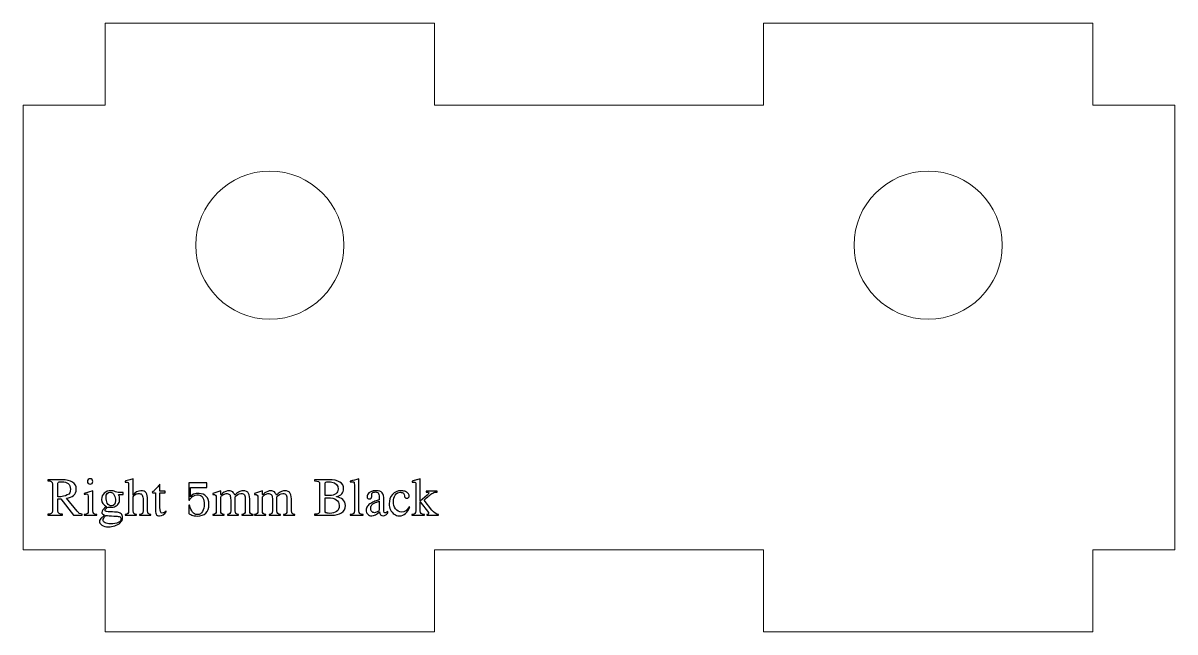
# Model space of a CAD drawing. Header units: inches. Extents: x -3.38 to 3.4, y -1.34 to 5.52.
# Drawn here: x 0.312 to 3.068, y 0.224 to 1.681 of the extents above; entities that cross this region are included whole.
import ezdxf

# ---------------------------------------------------------------- set-up
doc = ezdxf.new("R2010")
doc.units = ezdxf.units.IN
doc.header["$MEASUREMENT"] = 0
doc.layers.add('Layer 1', color=7, linetype='Continuous')

msp = doc.modelspace()

# ---------------------------------------------------------------- linework, layer by layer
at = {"layer": 'Layer 1', "lineweight": 5}
for points, knots in [([(0.5088, 1.4841), (0.5088, 1.4841), (0.5088, 1.6809), (0.5088, 1.6809), (0.5088, 1.6809), (0.5088, 1.6809), (1.2962, 1.6809), (1.2962, 1.6809), (1.2962, 1.6809), (1.2962, 1.6809), (1.2962, 1.4841), (1.2962, 1.4841)], [0, 0, 0, 0, 0.333333, 0.333333, 0.333333, 0.333333, 0.666667, 0.666667, 0.666667, 0.666667, 1, 1, 1, 1]), ([(2.0836, 1.4841), (2.0836, 1.4841), (2.0836, 1.6809), (2.0836, 1.6809), (2.0836, 1.6809), (2.0836, 1.6809), (2.871, 1.6809), (2.871, 1.6809), (2.871, 1.6809), (2.871, 1.6809), (2.871, 1.4841), (2.871, 1.4841)], [0, 0, 0, 0, 0.333333, 0.333333, 0.333333, 0.333333, 0.666667, 0.666667, 0.666667, 0.666667, 1, 1, 1, 1]), ([(0.5088, 0.4211), (0.5088, 0.4211), (0.312, 0.4211), (0.312, 0.4211), (0.312, 0.4211), (0.312, 0.4211), (0.312, 1.4841), (0.312, 1.4841), (0.312, 1.4841), (0.312, 1.4841), (0.5088, 1.4841), (0.5088, 1.4841)], [0, 0, 0, 0, 0.333333, 0.333333, 0.333333, 0.333333, 0.666667, 0.666667, 0.666667, 0.666667, 1, 1, 1, 1]), ([(2.871, 1.4841), (2.871, 1.4841), (3.0679, 1.4841), (3.0679, 1.4841), (3.0679, 1.4841), (3.0679, 1.4841), (3.0679, 0.4211), (3.0679, 0.4211), (3.0679, 0.4211), (3.0679, 0.4211), (2.871, 0.4211), (2.871, 0.4211)], [0, 0, 0, 0, 0.333333, 0.333333, 0.333333, 0.333333, 0.666667, 0.666667, 0.666667, 0.666667, 1, 1, 1, 1]), ([(0.7253, 1.1494), (0.7253, 1.2473), (0.8047, 1.3266), (0.9025, 1.3266), (0.9025, 1.3266), (1.0003, 1.3266), (1.0797, 1.2473), (1.0797, 1.1494), (1.0797, 1.1494), (1.0797, 1.0516), (1.0003, 0.9723), (0.9025, 0.9723), (0.9025, 0.9723), (0.8047, 0.9723), (0.7253, 1.0516), (0.7253, 1.1494)], [0, 0, 0, 0, 0.25, 0.25, 0.25, 0.25, 0.5, 0.5, 0.5, 0.5, 0.75, 0.75, 0.75, 0.75, 1, 1, 1, 1]), ([(2.3001, 1.1494), (2.3001, 1.2473), (2.3795, 1.3266), (2.4773, 1.3266), (2.4773, 1.3266), (2.5751, 1.3266), (2.6545, 1.2473), (2.6545, 1.1494), (2.6545, 1.1494), (2.6545, 1.0516), (2.5751, 0.9723), (2.4773, 0.9723), (2.4773, 0.9723), (2.3795, 0.9723), (2.3001, 1.0516), (2.3001, 1.1494)], [0, 0, 0, 0, 0.25, 0.25, 0.25, 0.25, 0.5, 0.5, 0.5, 0.5, 0.75, 0.75, 0.75, 0.75, 1, 1, 1, 1]), ([(1.2962, 0.4211), (1.2962, 0.4211), (1.2962, 0.2243), (1.2962, 0.2243), (1.2962, 0.2243), (1.2962, 0.2243), (0.5088, 0.2243), (0.5088, 0.2243), (0.5088, 0.2243), (0.5088, 0.2243), (0.5088, 0.4211), (0.5088, 0.4211)], [0, 0, 0, 0, 0.333333, 0.333333, 0.333333, 0.333333, 0.666667, 0.666667, 0.666667, 0.666667, 1, 1, 1, 1]), ([(2.871, 0.4211), (2.871, 0.4211), (2.871, 0.2243), (2.871, 0.2243), (2.871, 0.2243), (2.871, 0.2243), (2.0836, 0.2243), (2.0836, 0.2243), (2.0836, 0.2243), (2.0836, 0.2243), (2.0836, 0.4211), (2.0836, 0.4211)], [0, 0, 0, 0, 0.333333, 0.333333, 0.333333, 0.333333, 0.666667, 0.666667, 0.666667, 0.666667, 1, 1, 1, 1])]:
    msp.add_open_spline(points, degree=3, knots=knots, dxfattribs=at)
for points in [[(1.2962, 1.4841), (1.2962, 1.4841), (2.0836, 1.4841), (2.0836, 1.4841)], [(2.0836, 0.4211), (2.0836, 0.4211), (1.2962, 0.4211), (1.2962, 0.4211)]]:
    msp.add_open_spline(points, degree=3, dxfattribs=at)
at = {"layer": 'Layer 1'}
for points, knots in [([(0.3823, 0.5781), (0.3823, 0.5832), (0.3786, 0.5859), (0.3714, 0.5859), (0.3714, 0.5859), (0.3714, 0.5859), (0.3714, 0.5884), (0.3714, 0.5884), (0.3714, 0.5884), (0.3714, 0.5884), (0.4052, 0.5884), (0.4052, 0.5884), (0.4052, 0.5884), (0.4161, 0.5884), (0.4245, 0.5865), (0.4305, 0.5827), (0.4305, 0.5827), (0.4364, 0.5789), (0.4394, 0.5733), (0.4394, 0.5658), (0.4394, 0.5658), (0.4394, 0.5595), (0.4372, 0.5545), (0.4328, 0.551), (0.4328, 0.551), (0.4284, 0.5475), (0.4228, 0.5453), (0.4161, 0.5444), (0.4161, 0.5444), (0.4161, 0.5444), (0.4415, 0.5129), (0.4415, 0.5129), (0.4415, 0.5129), (0.4435, 0.5106), (0.4454, 0.5089), (0.4472, 0.5078), (0.4472, 0.5078), (0.4489, 0.5067), (0.4511, 0.5061), (0.4538, 0.5059), (0.4538, 0.5059), (0.4538, 0.5059), (0.4538, 0.5034), (0.4538, 0.5034), (0.4538, 0.5034), (0.4538, 0.5034), (0.433, 0.5034), (0.433, 0.5034), (0.433, 0.5034), (0.433, 0.5034), (0.4025, 0.5428), (0.4025, 0.5428), (0.4025, 0.5428), (0.4025, 0.5428), (0.3953, 0.5426), (0.3953, 0.5426), (0.3953, 0.5426), (0.3953, 0.5426), (0.3953, 0.5137), (0.3953, 0.5137), (0.3953, 0.5137), (0.3953, 0.5085), (0.3991, 0.5059), (0.4066, 0.5059), (0.4066, 0.5059), (0.4066, 0.5059), (0.4066, 0.5034), (0.4066, 0.5034), (0.4066, 0.5034), (0.4066, 0.5034), (0.3714, 0.5034), (0.3714, 0.5034), (0.3714, 0.5034), (0.3714, 0.5034), (0.3714, 0.5059), (0.3714, 0.5059), (0.3714, 0.5059), (0.3786, 0.5059), (0.3823, 0.5085), (0.3823, 0.5137), (0.3823, 0.5137), (0.3823, 0.5137), (0.3823, 0.5781), (0.3823, 0.5781)], [0, 0, 0, 0, 0.047619, 0.047619, 0.047619, 0.047619, 0.095238, 0.095238, 0.095238, 0.095238, 0.142857, 0.142857, 0.142857, 0.142857, 0.190476, 0.190476, 0.190476, 0.190476, 0.238095, 0.238095, 0.238095, 0.238095, 0.285714, 0.285714, 0.285714, 0.285714, 0.333333, 0.333333, 0.333333, 0.333333, 0.380952, 0.380952, 0.380952, 0.380952, 0.428571, 0.428571, 0.428571, 0.428571, 0.47619, 0.47619, 0.47619, 0.47619, 0.52381, 0.52381, 0.52381, 0.52381, 0.571429, 0.571429, 0.571429, 0.571429, 0.619048, 0.619048, 0.619048, 0.619048, 0.666667, 0.666667, 0.666667, 0.666667, 0.714286, 0.714286, 0.714286, 0.714286, 0.761905, 0.761905, 0.761905, 0.761905, 0.809524, 0.809524, 0.809524, 0.809524, 0.857143, 0.857143, 0.857143, 0.857143, 0.904762, 0.904762, 0.904762, 0.904762, 0.952381, 0.952381, 0.952381, 0.952381, 1, 1, 1, 1]), ([(0.3953, 0.5473), (0.4054, 0.5478), (0.413, 0.5493), (0.4179, 0.5519), (0.4179, 0.5519), (0.4229, 0.5546), (0.4254, 0.5592), (0.4254, 0.5658), (0.4254, 0.5658), (0.4254, 0.5718), (0.4235, 0.5763), (0.4198, 0.5792), (0.4198, 0.5792), (0.416, 0.5821), (0.411, 0.5835), (0.4048, 0.5835), (0.4048, 0.5835), (0.4016, 0.5835), (0.3995, 0.5834), (0.3983, 0.5832), (0.3983, 0.5832), (0.3972, 0.5831), (0.3964, 0.5826), (0.396, 0.5818), (0.396, 0.5818), (0.3956, 0.5809), (0.3953, 0.5795), (0.3953, 0.5775), (0.3953, 0.5775), (0.3953, 0.5775), (0.3953, 0.5473), (0.3953, 0.5473)], [0, 0, 0, 0, 0.125, 0.125, 0.125, 0.125, 0.25, 0.25, 0.25, 0.25, 0.375, 0.375, 0.375, 0.375, 0.5, 0.5, 0.5, 0.5, 0.625, 0.625, 0.625, 0.625, 0.75, 0.75, 0.75, 0.75, 0.875, 0.875, 0.875, 0.875, 1, 1, 1, 1]), ([(0.4659, 0.5843), (0.4659, 0.5861), (0.4665, 0.5877), (0.4678, 0.589), (0.4678, 0.589), (0.4691, 0.5902), (0.4706, 0.5909), (0.4725, 0.5909), (0.4725, 0.5909), (0.4742, 0.5909), (0.4758, 0.5902), (0.477, 0.589), (0.477, 0.589), (0.4783, 0.5877), (0.4789, 0.5862), (0.4789, 0.5843), (0.4789, 0.5843), (0.4789, 0.5825), (0.4783, 0.581), (0.477, 0.5797), (0.477, 0.5797), (0.4758, 0.5785), (0.4742, 0.5779), (0.4725, 0.5779), (0.4725, 0.5779), (0.4706, 0.5779), (0.4691, 0.5785), (0.4678, 0.5797), (0.4678, 0.5797), (0.4665, 0.581), (0.4659, 0.5825), (0.4659, 0.5843)], [0, 0, 0, 0, 0.125, 0.125, 0.125, 0.125, 0.25, 0.25, 0.25, 0.25, 0.375, 0.375, 0.375, 0.375, 0.5, 0.5, 0.5, 0.5, 0.625, 0.625, 0.625, 0.625, 0.75, 0.75, 0.75, 0.75, 0.875, 0.875, 0.875, 0.875, 1, 1, 1, 1]), ([(0.5645, 0.5754), (0.5645, 0.5787), (0.564, 0.5808), (0.5631, 0.5817), (0.5631, 0.5817), (0.5622, 0.5825), (0.56, 0.5829), (0.5563, 0.5829), (0.5563, 0.5829), (0.5563, 0.5829), (0.5563, 0.5853), (0.5563, 0.5853), (0.5563, 0.5853), (0.5571, 0.5855), (0.5587, 0.5859), (0.5613, 0.5865), (0.5613, 0.5865), (0.5637, 0.5871), (0.5658, 0.5877), (0.5672, 0.5882), (0.5672, 0.5882), (0.5672, 0.5882), (0.5754, 0.5909), (0.5754, 0.5909), (0.5754, 0.5909), (0.5754, 0.5909), (0.5754, 0.5518), (0.5754, 0.5518), (0.5754, 0.5518), (0.5804, 0.5587), (0.5866, 0.5621), (0.5939, 0.5621), (0.5939, 0.5621), (0.6, 0.5621), (0.6042, 0.5604), (0.6065, 0.557), (0.6065, 0.557), (0.6088, 0.5535), (0.61, 0.5481), (0.61, 0.5405), (0.61, 0.5405), (0.61, 0.5405), (0.61, 0.5137), (0.61, 0.5137), (0.61, 0.5137), (0.61, 0.5108), (0.6106, 0.5088), (0.6117, 0.5075), (0.6117, 0.5075), (0.6129, 0.5062), (0.615, 0.5054), (0.618, 0.5051), (0.618, 0.5051), (0.618, 0.5051), (0.618, 0.5034), (0.618, 0.5034), (0.618, 0.5034), (0.618, 0.5034), (0.5909, 0.5034), (0.5909, 0.5034), (0.5909, 0.5034), (0.5909, 0.5034), (0.5909, 0.5051), (0.5909, 0.5051), (0.5909, 0.5051), (0.5941, 0.5054), (0.5962, 0.5062), (0.5974, 0.5075), (0.5974, 0.5075), (0.5985, 0.5088), (0.5991, 0.5108), (0.5991, 0.5137), (0.5991, 0.5137), (0.5991, 0.5137), (0.5991, 0.5403), (0.5991, 0.5403), (0.5991, 0.5403), (0.5991, 0.5451), (0.5985, 0.5488), (0.5973, 0.5514), (0.5973, 0.5514), (0.5961, 0.554), (0.5935, 0.5553), (0.5894, 0.5553), (0.5894, 0.5553), (0.5862, 0.5553), (0.5837, 0.5547), (0.5819, 0.5536), (0.5819, 0.5536), (0.5801, 0.5524), (0.5779, 0.5504), (0.5754, 0.5477), (0.5754, 0.5477), (0.5754, 0.5477), (0.5754, 0.5137), (0.5754, 0.5137), (0.5754, 0.5137), (0.5754, 0.5108), (0.576, 0.5088), (0.5771, 0.5075), (0.5771, 0.5075), (0.5783, 0.5062), (0.5804, 0.5054), (0.5834, 0.5051), (0.5834, 0.5051), (0.5834, 0.5051), (0.5834, 0.5034), (0.5834, 0.5034), (0.5834, 0.5034), (0.5834, 0.5034), (0.5563, 0.5034), (0.5563, 0.5034), (0.5563, 0.5034), (0.5563, 0.5034), (0.5563, 0.5051), (0.5563, 0.5051), (0.5563, 0.5051), (0.5594, 0.5054), (0.5616, 0.5062), (0.5627, 0.5075), (0.5627, 0.5075), (0.5639, 0.5088), (0.5645, 0.5108), (0.5645, 0.5137), (0.5645, 0.5137), (0.5645, 0.5137), (0.5645, 0.5754), (0.5645, 0.5754)], [0, 0, 0, 0, 0.03125, 0.03125, 0.03125, 0.03125, 0.0625, 0.0625, 0.0625, 0.0625, 0.09375, 0.09375, 0.09375, 0.09375, 0.125, 0.125, 0.125, 0.125, 0.15625, 0.15625, 0.15625, 0.15625, 0.1875, 0.1875, 0.1875, 0.1875, 0.21875, 0.21875, 0.21875, 0.21875, 0.25, 0.25, 0.25, 0.25, 0.28125, 0.28125, 0.28125, 0.28125, 0.3125, 0.3125, 0.3125, 0.3125, 0.34375, 0.34375, 0.34375, 0.34375, 0.375, 0.375, 0.375, 0.375, 0.40625, 0.40625, 0.40625, 0.40625, 0.4375, 0.4375, 0.4375, 0.4375, 0.46875, 0.46875, 0.46875, 0.46875, 0.5, 0.5, 0.5, 0.5, 0.53125, 0.53125, 0.53125, 0.53125, 0.5625, 0.5625, 0.5625, 0.5625, 0.59375, 0.59375, 0.59375, 0.59375, 0.625, 0.625, 0.625, 0.625, 0.65625, 0.65625, 0.65625, 0.65625, 0.6875, 0.6875, 0.6875, 0.6875, 0.71875, 0.71875, 0.71875, 0.71875, 0.75, 0.75, 0.75, 0.75, 0.78125, 0.78125, 0.78125, 0.78125, 0.8125, 0.8125, 0.8125, 0.8125, 0.84375, 0.84375, 0.84375, 0.84375, 0.875, 0.875, 0.875, 0.875, 0.90625, 0.90625, 0.90625, 0.90625, 0.9375, 0.9375, 0.9375, 0.9375, 0.96875, 0.96875, 0.96875, 0.96875, 1, 1, 1, 1]), ([(0.7084, 0.5396), (0.7084, 0.5396), (0.7084, 0.5811), (0.7084, 0.5811), (0.7084, 0.5811), (0.7084, 0.5811), (0.752, 0.5811), (0.752, 0.5811), (0.752, 0.5811), (0.752, 0.5811), (0.752, 0.5695), (0.752, 0.5695), (0.752, 0.5695), (0.752, 0.5695), (0.7123, 0.5695), (0.7123, 0.5695), (0.7123, 0.5695), (0.7123, 0.5695), (0.7123, 0.5477), (0.7123, 0.5477), (0.7123, 0.5477), (0.7157, 0.553), (0.7227, 0.5557), (0.7333, 0.5557), (0.7333, 0.5557), (0.7403, 0.5553), (0.7458, 0.5529), (0.7501, 0.5487), (0.7501, 0.5487), (0.7544, 0.5444), (0.7565, 0.5381), (0.7566, 0.5298), (0.7566, 0.5298), (0.7566, 0.5202), (0.7541, 0.5131), (0.7492, 0.5085), (0.7492, 0.5085), (0.7442, 0.5039), (0.7376, 0.5016), (0.7294, 0.5016), (0.7294, 0.5016), (0.7238, 0.5016), (0.7192, 0.5024), (0.7156, 0.5039), (0.7156, 0.5039), (0.712, 0.5054), (0.7096, 0.5066), (0.7084, 0.5077), (0.7084, 0.5077), (0.7084, 0.5077), (0.7084, 0.5279), (0.7084, 0.5279), (0.7084, 0.5279), (0.7084, 0.5279), (0.7104, 0.5279), (0.7104, 0.5279), (0.7104, 0.5279), (0.7125, 0.52), (0.7148, 0.5142), (0.7174, 0.5106), (0.7174, 0.5106), (0.7199, 0.507), (0.7238, 0.5051), (0.729, 0.5051), (0.729, 0.5051), (0.7347, 0.5052), (0.7388, 0.5078), (0.7414, 0.5127), (0.7414, 0.5127), (0.7441, 0.5177), (0.7454, 0.5234), (0.7454, 0.5298), (0.7454, 0.5298), (0.7453, 0.5357), (0.7441, 0.5408), (0.742, 0.5451), (0.742, 0.5451), (0.7398, 0.5494), (0.7364, 0.5519), (0.7317, 0.5526), (0.7317, 0.5526), (0.7258, 0.5526), (0.721, 0.5511), (0.7172, 0.5482), (0.7172, 0.5482), (0.7135, 0.5453), (0.7112, 0.5424), (0.7104, 0.5396), (0.7104, 0.5396), (0.7104, 0.5396), (0.7084, 0.5396), (0.7084, 0.5396)], [0, 0, 0, 0, 0.043478, 0.043478, 0.043478, 0.043478, 0.086957, 0.086957, 0.086957, 0.086957, 0.130435, 0.130435, 0.130435, 0.130435, 0.173913, 0.173913, 0.173913, 0.173913, 0.217391, 0.217391, 0.217391, 0.217391, 0.26087, 0.26087, 0.26087, 0.26087, 0.304348, 0.304348, 0.304348, 0.304348, 0.347826, 0.347826, 0.347826, 0.347826, 0.391304, 0.391304, 0.391304, 0.391304, 0.434783, 0.434783, 0.434783, 0.434783, 0.478261, 0.478261, 0.478261, 0.478261, 0.521739, 0.521739, 0.521739, 0.521739, 0.565217, 0.565217, 0.565217, 0.565217, 0.608696, 0.608696, 0.608696, 0.608696, 0.652174, 0.652174, 0.652174, 0.652174, 0.695652, 0.695652, 0.695652, 0.695652, 0.73913, 0.73913, 0.73913, 0.73913, 0.782609, 0.782609, 0.782609, 0.782609, 0.826087, 0.826087, 0.826087, 0.826087, 0.869565, 0.869565, 0.869565, 0.869565, 0.913043, 0.913043, 0.913043, 0.913043, 0.956522, 0.956522, 0.956522, 0.956522, 1, 1, 1, 1]), ([(1.0216, 0.5781), (1.0216, 0.5832), (1.0175, 0.5858), (1.0092, 0.5858), (1.0092, 0.5858), (1.0092, 0.5858), (1.0092, 0.5884), (1.0092, 0.5884), (1.0092, 0.5884), (1.0092, 0.5884), (1.0436, 0.5884), (1.0436, 0.5884), (1.0436, 0.5884), (1.0671, 0.5884), (1.0789, 0.5811), (1.0789, 0.5666), (1.0789, 0.5666), (1.0789, 0.557), (1.0732, 0.5508), (1.0617, 0.5481), (1.0617, 0.5481), (1.0617, 0.5481), (1.0617, 0.5479), (1.0617, 0.5479), (1.0617, 0.5479), (1.0678, 0.5468), (1.0729, 0.5444), (1.077, 0.5408), (1.077, 0.5408), (1.0811, 0.5372), (1.0831, 0.5325), (1.0831, 0.5268), (1.0831, 0.5268), (1.0831, 0.5192), (1.0801, 0.5134), (1.0741, 0.5094), (1.0741, 0.5094), (1.0682, 0.5054), (1.06, 0.5034), (1.0496, 0.5034), (1.0496, 0.5034), (1.0496, 0.5034), (1.0092, 0.5034), (1.0092, 0.5034), (1.0092, 0.5034), (1.0092, 0.5034), (1.0092, 0.5059), (1.0092, 0.5059), (1.0092, 0.5059), (1.0175, 0.5059), (1.0216, 0.5085), (1.0216, 0.5137), (1.0216, 0.5137), (1.0216, 0.5137), (1.0216, 0.5781), (1.0216, 0.5781)], [0, 0, 0, 0, 0.071429, 0.071429, 0.071429, 0.071429, 0.142857, 0.142857, 0.142857, 0.142857, 0.214286, 0.214286, 0.214286, 0.214286, 0.285714, 0.285714, 0.285714, 0.285714, 0.357143, 0.357143, 0.357143, 0.357143, 0.428571, 0.428571, 0.428571, 0.428571, 0.5, 0.5, 0.5, 0.5, 0.571429, 0.571429, 0.571429, 0.571429, 0.642857, 0.642857, 0.642857, 0.642857, 0.714286, 0.714286, 0.714286, 0.714286, 0.785714, 0.785714, 0.785714, 0.785714, 0.857143, 0.857143, 0.857143, 0.857143, 0.928571, 0.928571, 0.928571, 0.928571, 1, 1, 1, 1]), ([(1.0452, 0.5504), (1.0518, 0.5504), (1.0569, 0.5518), (1.0604, 0.5545), (1.0604, 0.5545), (1.064, 0.5572), (1.0658, 0.5611), (1.0658, 0.5662), (1.0658, 0.5662), (1.0658, 0.5756), (1.0608, 0.5811), (1.0506, 0.5829), (1.0506, 0.5829), (1.0457, 0.5831), (1.0427, 0.5833), (1.0417, 0.5833), (1.0417, 0.5833), (1.0391, 0.5833), (1.0373, 0.583), (1.0363, 0.5825), (1.0363, 0.5825), (1.0352, 0.582), (1.0347, 0.581), (1.0347, 0.5795), (1.0347, 0.5795), (1.0347, 0.5795), (1.0347, 0.5504), (1.0347, 0.5504), (1.0347, 0.5504), (1.0347, 0.5504), (1.0452, 0.5504), (1.0452, 0.5504)], [0, 0, 0, 0, 0.125, 0.125, 0.125, 0.125, 0.25, 0.25, 0.25, 0.25, 0.375, 0.375, 0.375, 0.375, 0.5, 0.5, 0.5, 0.5, 0.625, 0.625, 0.625, 0.625, 0.75, 0.75, 0.75, 0.75, 0.875, 0.875, 0.875, 0.875, 1, 1, 1, 1]), ([(1.1047, 0.5754), (1.1047, 0.5791), (1.1044, 0.5814), (1.1038, 0.5822), (1.1038, 0.5822), (1.1032, 0.5831), (1.1017, 0.5835), (1.0993, 0.5835), (1.0993, 0.5835), (1.0993, 0.5835), (1.0948, 0.5835), (1.0948, 0.5835), (1.0948, 0.5835), (1.0948, 0.5835), (1.0948, 0.5853), (1.0948, 0.5853), (1.0948, 0.5853), (1.1014, 0.5865), (1.1084, 0.5884), (1.1156, 0.5909), (1.1156, 0.5909), (1.1156, 0.5909), (1.1156, 0.5137), (1.1156, 0.5137), (1.1156, 0.5137), (1.1156, 0.5108), (1.1163, 0.5087), (1.1176, 0.5074), (1.1176, 0.5074), (1.119, 0.5062), (1.1216, 0.5054), (1.1255, 0.5051), (1.1255, 0.5051), (1.1255, 0.5051), (1.1255, 0.5034), (1.1255, 0.5034), (1.1255, 0.5034), (1.1255, 0.5034), (1.0948, 0.5034), (1.0948, 0.5034), (1.0948, 0.5034), (1.0948, 0.5034), (1.0948, 0.5051), (1.0948, 0.5051), (1.0948, 0.5051), (1.0987, 0.5054), (1.1013, 0.5062), (1.1027, 0.5074), (1.1027, 0.5074), (1.104, 0.5087), (1.1047, 0.5108), (1.1047, 0.5137), (1.1047, 0.5137), (1.1047, 0.5137), (1.1047, 0.5754), (1.1047, 0.5754)], [0, 0, 0, 0, 0.071429, 0.071429, 0.071429, 0.071429, 0.142857, 0.142857, 0.142857, 0.142857, 0.214286, 0.214286, 0.214286, 0.214286, 0.285714, 0.285714, 0.285714, 0.285714, 0.357143, 0.357143, 0.357143, 0.357143, 0.428571, 0.428571, 0.428571, 0.428571, 0.5, 0.5, 0.5, 0.5, 0.571429, 0.571429, 0.571429, 0.571429, 0.642857, 0.642857, 0.642857, 0.642857, 0.714286, 0.714286, 0.714286, 0.714286, 0.785714, 0.785714, 0.785714, 0.785714, 0.857143, 0.857143, 0.857143, 0.857143, 0.928571, 0.928571, 0.928571, 0.928571, 1, 1, 1, 1]), ([(1.2515, 0.5779), (1.2515, 0.5801), (1.2513, 0.5815), (1.2509, 0.5821), (1.2509, 0.5821), (1.2504, 0.5826), (1.2493, 0.5829), (1.2474, 0.5829), (1.2474, 0.5829), (1.2474, 0.5829), (1.2432, 0.5829), (1.2432, 0.5829), (1.2432, 0.5829), (1.2432, 0.5829), (1.2432, 0.5853), (1.2432, 0.5853), (1.2432, 0.5853), (1.2502, 0.587), (1.254, 0.588), (1.2544, 0.5882), (1.2544, 0.5882), (1.2544, 0.5882), (1.2624, 0.5909), (1.2624, 0.5909), (1.2624, 0.5909), (1.2624, 0.5909), (1.2624, 0.5372), (1.2624, 0.5372), (1.2624, 0.5372), (1.2624, 0.5372), (1.2786, 0.5514), (1.2786, 0.5514), (1.2786, 0.5514), (1.2809, 0.5534), (1.2824, 0.555), (1.283, 0.5561), (1.283, 0.5561), (1.283, 0.5572), (1.2826, 0.5579), (1.2817, 0.5584), (1.2817, 0.5584), (1.2809, 0.5588), (1.2792, 0.559), (1.2766, 0.559), (1.2766, 0.559), (1.2766, 0.559), (1.2766, 0.5609), (1.2766, 0.5609), (1.2766, 0.5609), (1.2766, 0.5609), (1.3026, 0.5609), (1.3026, 0.5609), (1.3026, 0.5609), (1.3026, 0.5609), (1.3026, 0.559), (1.3026, 0.559), (1.3026, 0.559), (1.2987, 0.559), (1.2951, 0.5582), (1.292, 0.5566), (1.292, 0.5566), (1.2889, 0.555), (1.2857, 0.5527), (1.2825, 0.5498), (1.2825, 0.5498), (1.2793, 0.5469), (1.2756, 0.5434), (1.2714, 0.5396), (1.2714, 0.5396), (1.2714, 0.5396), (1.2898, 0.516), (1.2898, 0.516), (1.2898, 0.516), (1.2953, 0.5091), (1.3007, 0.5054), (1.306, 0.5051), (1.306, 0.5051), (1.306, 0.5051), (1.306, 0.5034), (1.306, 0.5034), (1.306, 0.5034), (1.306, 0.5034), (1.278, 0.5034), (1.278, 0.5034), (1.278, 0.5034), (1.278, 0.5034), (1.278, 0.5051), (1.278, 0.5051), (1.278, 0.5051), (1.2811, 0.5051), (1.2826, 0.5059), (1.2826, 0.5075), (1.2826, 0.5075), (1.2826, 0.5082), (1.2823, 0.509), (1.2817, 0.51), (1.2817, 0.51), (1.2817, 0.51), (1.2624, 0.5353), (1.2624, 0.5353), (1.2624, 0.5353), (1.2624, 0.5353), (1.2624, 0.5137), (1.2624, 0.5137), (1.2624, 0.5137), (1.2624, 0.5108), (1.2631, 0.5087), (1.2644, 0.5074), (1.2644, 0.5074), (1.2658, 0.5062), (1.2684, 0.5054), (1.2721, 0.5051), (1.2721, 0.5051), (1.2721, 0.5051), (1.2721, 0.5034), (1.2721, 0.5034), (1.2721, 0.5034), (1.2721, 0.5034), (1.242, 0.5034), (1.242, 0.5034), (1.242, 0.5034), (1.242, 0.5034), (1.242, 0.5051), (1.242, 0.5051), (1.242, 0.5051), (1.2457, 0.5054), (1.2482, 0.5062), (1.2495, 0.5074), (1.2495, 0.5074), (1.2509, 0.5087), (1.2515, 0.5108), (1.2515, 0.5137), (1.2515, 0.5137), (1.2515, 0.5137), (1.2515, 0.5779), (1.2515, 0.5779)], [0, 0, 0, 0, 0.029412, 0.029412, 0.029412, 0.029412, 0.058824, 0.058824, 0.058824, 0.058824, 0.088235, 0.088235, 0.088235, 0.088235, 0.117647, 0.117647, 0.117647, 0.117647, 0.147059, 0.147059, 0.147059, 0.147059, 0.176471, 0.176471, 0.176471, 0.176471, 0.205882, 0.205882, 0.205882, 0.205882, 0.235294, 0.235294, 0.235294, 0.235294, 0.264706, 0.264706, 0.264706, 0.264706, 0.294118, 0.294118, 0.294118, 0.294118, 0.323529, 0.323529, 0.323529, 0.323529, 0.352941, 0.352941, 0.352941, 0.352941, 0.382353, 0.382353, 0.382353, 0.382353, 0.411765, 0.411765, 0.411765, 0.411765, 0.441176, 0.441176, 0.441176, 0.441176, 0.470588, 0.470588, 0.470588, 0.470588, 0.5, 0.5, 0.5, 0.5, 0.529412, 0.529412, 0.529412, 0.529412, 0.558824, 0.558824, 0.558824, 0.558824, 0.588235, 0.588235, 0.588235, 0.588235, 0.617647, 0.617647, 0.617647, 0.617647, 0.647059, 0.647059, 0.647059, 0.647059, 0.676471, 0.676471, 0.676471, 0.676471, 0.705882, 0.705882, 0.705882, 0.705882, 0.735294, 0.735294, 0.735294, 0.735294, 0.764706, 0.764706, 0.764706, 0.764706, 0.794118, 0.794118, 0.794118, 0.794118, 0.823529, 0.823529, 0.823529, 0.823529, 0.852941, 0.852941, 0.852941, 0.852941, 0.882353, 0.882353, 0.882353, 0.882353, 0.911765, 0.911765, 0.911765, 0.911765, 0.941176, 0.941176, 0.941176, 0.941176, 0.970588, 0.970588, 0.970588, 0.970588, 1, 1, 1, 1]), ([(0.468, 0.5448), (0.468, 0.5485), (0.4677, 0.551), (0.4672, 0.5524), (0.4672, 0.5524), (0.4666, 0.5538), (0.4655, 0.5545), (0.4637, 0.5545), (0.4637, 0.5545), (0.4627, 0.5545), (0.4609, 0.5542), (0.4583, 0.5536), (0.4583, 0.5536), (0.4583, 0.5536), (0.4583, 0.5553), (0.4583, 0.5553), (0.4583, 0.5553), (0.4583, 0.5553), (0.4789, 0.5621), (0.4789, 0.5621), (0.4789, 0.5621), (0.4789, 0.5621), (0.4789, 0.5137), (0.4789, 0.5137), (0.4789, 0.5137), (0.4789, 0.5108), (0.4796, 0.5087), (0.481, 0.5074), (0.481, 0.5074), (0.4823, 0.5062), (0.4849, 0.5054), (0.4886, 0.5051), (0.4886, 0.5051), (0.4886, 0.5051), (0.4886, 0.5034), (0.4886, 0.5034), (0.4886, 0.5034), (0.4886, 0.5034), (0.4583, 0.5034), (0.4583, 0.5034), (0.4583, 0.5034), (0.4583, 0.5034), (0.4583, 0.5051), (0.4583, 0.5051), (0.4583, 0.5051), (0.4621, 0.5054), (0.4646, 0.5062), (0.466, 0.5074), (0.466, 0.5074), (0.4673, 0.5087), (0.468, 0.5108), (0.468, 0.5137), (0.468, 0.5137), (0.468, 0.5137), (0.468, 0.5448), (0.468, 0.5448)], [0, 0, 0, 0, 0.071429, 0.071429, 0.071429, 0.071429, 0.142857, 0.142857, 0.142857, 0.142857, 0.214286, 0.214286, 0.214286, 0.214286, 0.285714, 0.285714, 0.285714, 0.285714, 0.357143, 0.357143, 0.357143, 0.357143, 0.428571, 0.428571, 0.428571, 0.428571, 0.5, 0.5, 0.5, 0.5, 0.571429, 0.571429, 0.571429, 0.571429, 0.642857, 0.642857, 0.642857, 0.642857, 0.714286, 0.714286, 0.714286, 0.714286, 0.785714, 0.785714, 0.785714, 0.785714, 0.857143, 0.857143, 0.857143, 0.857143, 0.928571, 0.928571, 0.928571, 0.928571, 1, 1, 1, 1]), ([(0.5513, 0.553), (0.5513, 0.553), (0.5406, 0.553), (0.5406, 0.553), (0.5406, 0.553), (0.5423, 0.5496), (0.5431, 0.5459), (0.5431, 0.5419), (0.5431, 0.5419), (0.5431, 0.5379), (0.5422, 0.5345), (0.5404, 0.5316), (0.5404, 0.5316), (0.5385, 0.5286), (0.536, 0.5264), (0.5328, 0.5248), (0.5328, 0.5248), (0.5297, 0.5232), (0.5262, 0.5224), (0.5225, 0.5224), (0.5225, 0.5224), (0.5215, 0.5224), (0.5203, 0.5225), (0.5189, 0.5227), (0.5189, 0.5227), (0.5175, 0.5229), (0.5164, 0.523), (0.5155, 0.5231), (0.5155, 0.5231), (0.5142, 0.5227), (0.5126, 0.5216), (0.5108, 0.5196), (0.5108, 0.5196), (0.509, 0.5177), (0.5081, 0.5159), (0.5081, 0.5143), (0.5081, 0.5143), (0.5093, 0.5125), (0.5131, 0.5116), (0.5196, 0.5116), (0.5196, 0.5116), (0.5287, 0.5112), (0.5348, 0.5108), (0.5379, 0.5105), (0.5379, 0.5105), (0.5411, 0.5102), (0.5439, 0.5091), (0.5464, 0.5071), (0.5464, 0.5071), (0.5489, 0.5051), (0.5501, 0.5018), (0.5501, 0.4972), (0.5501, 0.4972), (0.5501, 0.4927), (0.5483, 0.4888), (0.5446, 0.4856), (0.5446, 0.4856), (0.5409, 0.4823), (0.5364, 0.4798), (0.5312, 0.4781), (0.5312, 0.4781), (0.5259, 0.4764), (0.5211, 0.4756), (0.5167, 0.4756), (0.5167, 0.4756), (0.5098, 0.4756), (0.5044, 0.477), (0.5004, 0.4799), (0.5004, 0.4799), (0.4965, 0.4828), (0.4945, 0.4858), (0.4945, 0.4888), (0.4945, 0.4888), (0.4945, 0.4903), (0.495, 0.4918), (0.4961, 0.4933), (0.4961, 0.4933), (0.4972, 0.4947), (0.4985, 0.4961), (0.5003, 0.4977), (0.5003, 0.4977), (0.502, 0.4992), (0.5043, 0.5012), (0.5071, 0.5036), (0.5071, 0.5036), (0.5026, 0.5056), (0.5003, 0.5078), (0.5003, 0.5102), (0.5003, 0.5102), (0.5003, 0.5139), (0.5042, 0.5186), (0.5118, 0.5242), (0.5118, 0.5242), (0.5039, 0.5278), (0.4999, 0.5335), (0.4999, 0.5413), (0.4999, 0.5413), (0.4999, 0.5476), (0.502, 0.5527), (0.5064, 0.5564), (0.5064, 0.5564), (0.5106, 0.5602), (0.5159, 0.5621), (0.5223, 0.5621), (0.5223, 0.5621), (0.5254, 0.5621), (0.529, 0.5613), (0.5332, 0.5598), (0.5332, 0.5598), (0.5374, 0.5583), (0.5413, 0.5575), (0.5451, 0.5575), (0.5451, 0.5575), (0.5477, 0.5575), (0.5498, 0.5576), (0.5513, 0.5579), (0.5513, 0.5579), (0.5513, 0.5579), (0.5513, 0.553), (0.5513, 0.553)], [0, 0, 0, 0, 0.033333, 0.033333, 0.033333, 0.033333, 0.066667, 0.066667, 0.066667, 0.066667, 0.1, 0.1, 0.1, 0.1, 0.133333, 0.133333, 0.133333, 0.133333, 0.166667, 0.166667, 0.166667, 0.166667, 0.2, 0.2, 0.2, 0.2, 0.233333, 0.233333, 0.233333, 0.233333, 0.266667, 0.266667, 0.266667, 0.266667, 0.3, 0.3, 0.3, 0.3, 0.333333, 0.333333, 0.333333, 0.333333, 0.366667, 0.366667, 0.366667, 0.366667, 0.4, 0.4, 0.4, 0.4, 0.433333, 0.433333, 0.433333, 0.433333, 0.466667, 0.466667, 0.466667, 0.466667, 0.5, 0.5, 0.5, 0.5, 0.533333, 0.533333, 0.533333, 0.533333, 0.566667, 0.566667, 0.566667, 0.566667, 0.6, 0.6, 0.6, 0.6, 0.633333, 0.633333, 0.633333, 0.633333, 0.666667, 0.666667, 0.666667, 0.666667, 0.7, 0.7, 0.7, 0.7, 0.733333, 0.733333, 0.733333, 0.733333, 0.766667, 0.766667, 0.766667, 0.766667, 0.8, 0.8, 0.8, 0.8, 0.833333, 0.833333, 0.833333, 0.833333, 0.866667, 0.866667, 0.866667, 0.866667, 0.9, 0.9, 0.9, 0.9, 0.933333, 0.933333, 0.933333, 0.933333, 0.966667, 0.966667, 0.966667, 0.966667, 1, 1, 1, 1]), ([(0.5237, 0.5256), (0.53, 0.5256), (0.5332, 0.5298), (0.5332, 0.5384), (0.5332, 0.5384), (0.5332, 0.5429), (0.5321, 0.5473), (0.5299, 0.5518), (0.5299, 0.5518), (0.5276, 0.5563), (0.5245, 0.5586), (0.5206, 0.5586), (0.5206, 0.5586), (0.5138, 0.5586), (0.5105, 0.5545), (0.5105, 0.5464), (0.5105, 0.5464), (0.5105, 0.5412), (0.5115, 0.5365), (0.5136, 0.5321), (0.5136, 0.5321), (0.5157, 0.5278), (0.519, 0.5256), (0.5237, 0.5256)], [0, 0, 0, 0, 0.166667, 0.166667, 0.166667, 0.166667, 0.333333, 0.333333, 0.333333, 0.333333, 0.5, 0.5, 0.5, 0.5, 0.666667, 0.666667, 0.666667, 0.666667, 0.833333, 0.833333, 0.833333, 0.833333, 1, 1, 1, 1]), ([(0.6394, 0.5221), (0.6394, 0.5132), (0.6412, 0.5088), (0.645, 0.5088), (0.645, 0.5088), (0.6463, 0.5088), (0.6475, 0.5091), (0.6487, 0.5096), (0.6487, 0.5096), (0.6501, 0.5102), (0.6518, 0.5115), (0.6535, 0.5135), (0.6535, 0.5135), (0.6535, 0.5135), (0.6551, 0.5121), (0.6551, 0.5121), (0.6551, 0.5121), (0.65, 0.5054), (0.6445, 0.502), (0.6386, 0.502), (0.6386, 0.502), (0.6345, 0.502), (0.6317, 0.5034), (0.6304, 0.506), (0.6304, 0.506), (0.6291, 0.5086), (0.6285, 0.5132), (0.6285, 0.5199), (0.6285, 0.5199), (0.6285, 0.5199), (0.6285, 0.5568), (0.6285, 0.5568), (0.6285, 0.5568), (0.6285, 0.5568), (0.6246, 0.5568), (0.6246, 0.5568), (0.6246, 0.5568), (0.6231, 0.5568), (0.6221, 0.5569), (0.6218, 0.5571), (0.6218, 0.5571), (0.6214, 0.5572), (0.6212, 0.5577), (0.6212, 0.5586), (0.6212, 0.5586), (0.6236, 0.5603), (0.6256, 0.5621), (0.6275, 0.564), (0.6275, 0.564), (0.6294, 0.5658), (0.6316, 0.5684), (0.6343, 0.5717), (0.6343, 0.5717), (0.6369, 0.5749), (0.6386, 0.577), (0.6394, 0.5779), (0.6394, 0.5779), (0.6394, 0.5779), (0.6394, 0.5609), (0.6394, 0.5609), (0.6394, 0.5609), (0.6394, 0.5609), (0.652, 0.5609), (0.652, 0.5609), (0.652, 0.5609), (0.652, 0.5609), (0.652, 0.5568), (0.652, 0.5568), (0.652, 0.5568), (0.652, 0.5568), (0.6394, 0.5568), (0.6394, 0.5568), (0.6394, 0.5568), (0.6394, 0.5568), (0.6394, 0.5221), (0.6394, 0.5221)], [0, 0, 0, 0, 0.052632, 0.052632, 0.052632, 0.052632, 0.105263, 0.105263, 0.105263, 0.105263, 0.157895, 0.157895, 0.157895, 0.157895, 0.210526, 0.210526, 0.210526, 0.210526, 0.263158, 0.263158, 0.263158, 0.263158, 0.315789, 0.315789, 0.315789, 0.315789, 0.368421, 0.368421, 0.368421, 0.368421, 0.421053, 0.421053, 0.421053, 0.421053, 0.473684, 0.473684, 0.473684, 0.473684, 0.526316, 0.526316, 0.526316, 0.526316, 0.578947, 0.578947, 0.578947, 0.578947, 0.631579, 0.631579, 0.631579, 0.631579, 0.684211, 0.684211, 0.684211, 0.684211, 0.736842, 0.736842, 0.736842, 0.736842, 0.789474, 0.789474, 0.789474, 0.789474, 0.842105, 0.842105, 0.842105, 0.842105, 0.894737, 0.894737, 0.894737, 0.894737, 0.947368, 0.947368, 0.947368, 0.947368, 1, 1, 1, 1]), ([(0.7741, 0.5448), (0.7741, 0.5482), (0.7736, 0.5505), (0.7726, 0.5517), (0.7726, 0.5517), (0.7716, 0.5528), (0.7694, 0.5534), (0.7662, 0.5534), (0.7662, 0.5534), (0.7662, 0.5534), (0.7662, 0.5555), (0.7662, 0.5555), (0.7662, 0.5555), (0.7662, 0.5555), (0.785, 0.5621), (0.785, 0.5621), (0.785, 0.5621), (0.785, 0.5621), (0.785, 0.5538), (0.785, 0.5538), (0.785, 0.5538), (0.785, 0.5529), (0.7852, 0.5526), (0.7856, 0.5526), (0.7856, 0.5526), (0.7858, 0.5526), (0.7862, 0.5528), (0.7866, 0.5531), (0.7866, 0.5531), (0.787, 0.5535), (0.7875, 0.554), (0.788, 0.5546), (0.788, 0.5546), (0.7886, 0.5551), (0.789, 0.5557), (0.7895, 0.5561), (0.7895, 0.5561), (0.7949, 0.5601), (0.8001, 0.5621), (0.8051, 0.5621), (0.8051, 0.5621), (0.8083, 0.5621), (0.8111, 0.5611), (0.8135, 0.5591), (0.8135, 0.5591), (0.816, 0.5571), (0.8175, 0.5544), (0.8183, 0.5512), (0.8183, 0.5512), (0.8208, 0.5542), (0.8239, 0.5567), (0.8276, 0.5589), (0.8276, 0.5589), (0.8312, 0.561), (0.8347, 0.5621), (0.8381, 0.5621), (0.8381, 0.5621), (0.845, 0.5621), (0.8494, 0.5599), (0.8514, 0.5556), (0.8514, 0.5556), (0.8534, 0.5512), (0.8544, 0.5452), (0.8544, 0.5376), (0.8544, 0.5376), (0.8544, 0.5376), (0.8544, 0.5137), (0.8544, 0.5137), (0.8544, 0.5137), (0.8544, 0.5108), (0.855, 0.5088), (0.8562, 0.5075), (0.8562, 0.5075), (0.8574, 0.5062), (0.8594, 0.5054), (0.8624, 0.5051), (0.8624, 0.5051), (0.8624, 0.5051), (0.8624, 0.5034), (0.8624, 0.5034), (0.8624, 0.5034), (0.8624, 0.5034), (0.8354, 0.5034), (0.8354, 0.5034), (0.8354, 0.5034), (0.8354, 0.5034), (0.8354, 0.5051), (0.8354, 0.5051), (0.8354, 0.5051), (0.8385, 0.5054), (0.8406, 0.5062), (0.8418, 0.5075), (0.8418, 0.5075), (0.843, 0.5088), (0.8436, 0.5108), (0.8436, 0.5137), (0.8436, 0.5137), (0.8436, 0.5137), (0.8436, 0.5398), (0.8436, 0.5398), (0.8436, 0.5398), (0.8436, 0.5459), (0.8429, 0.5501), (0.8415, 0.5522), (0.8415, 0.5522), (0.8402, 0.5543), (0.8375, 0.5553), (0.8334, 0.5553), (0.8334, 0.5553), (0.8277, 0.5553), (0.8231, 0.5527), (0.8196, 0.5475), (0.8196, 0.5475), (0.8196, 0.5475), (0.8196, 0.5137), (0.8196, 0.5137), (0.8196, 0.5137), (0.8196, 0.5108), (0.8202, 0.5088), (0.8214, 0.5075), (0.8214, 0.5075), (0.8226, 0.5062), (0.8247, 0.5054), (0.8278, 0.5051), (0.8278, 0.5051), (0.8278, 0.5051), (0.8278, 0.5034), (0.8278, 0.5034), (0.8278, 0.5034), (0.8278, 0.5034), (0.8008, 0.5034), (0.8008, 0.5034), (0.8008, 0.5034), (0.8008, 0.5034), (0.8008, 0.5051), (0.8008, 0.5051), (0.8008, 0.5051), (0.8038, 0.5054), (0.8059, 0.5062), (0.807, 0.5075), (0.807, 0.5075), (0.8082, 0.5088), (0.8087, 0.5108), (0.8087, 0.5137), (0.8087, 0.5137), (0.8087, 0.5137), (0.8087, 0.5403), (0.8087, 0.5403), (0.8087, 0.5403), (0.8087, 0.5449), (0.8082, 0.5485), (0.8072, 0.5512), (0.8072, 0.5512), (0.8061, 0.5539), (0.8037, 0.5553), (0.8, 0.5553), (0.8, 0.5553), (0.7972, 0.5553), (0.7944, 0.5546), (0.7916, 0.5532), (0.7916, 0.5532), (0.7888, 0.5518), (0.7866, 0.55), (0.785, 0.5477), (0.785, 0.5477), (0.785, 0.5477), (0.785, 0.5137), (0.785, 0.5137), (0.785, 0.5137), (0.785, 0.5108), (0.7856, 0.5088), (0.7868, 0.5075), (0.7868, 0.5075), (0.788, 0.5062), (0.7901, 0.5054), (0.7932, 0.5051), (0.7932, 0.5051), (0.7932, 0.5051), (0.7932, 0.5034), (0.7932, 0.5034), (0.7932, 0.5034), (0.7932, 0.5034), (0.7662, 0.5034), (0.7662, 0.5034), (0.7662, 0.5034), (0.7662, 0.5034), (0.7662, 0.5051), (0.7662, 0.5051), (0.7662, 0.5051), (0.7692, 0.5054), (0.7713, 0.5062), (0.7724, 0.5075), (0.7724, 0.5075), (0.7736, 0.5088), (0.7741, 0.5108), (0.7741, 0.5137), (0.7741, 0.5137), (0.7741, 0.5137), (0.7741, 0.5448), (0.7741, 0.5448)], [0, 0, 0, 0, 0.02, 0.02, 0.02, 0.02, 0.04, 0.04, 0.04, 0.04, 0.06, 0.06, 0.06, 0.06, 0.08, 0.08, 0.08, 0.08, 0.1, 0.1, 0.1, 0.1, 0.12, 0.12, 0.12, 0.12, 0.14, 0.14, 0.14, 0.14, 0.16, 0.16, 0.16, 0.16, 0.18, 0.18, 0.18, 0.18, 0.2, 0.2, 0.2, 0.2, 0.22, 0.22, 0.22, 0.22, 0.24, 0.24, 0.24, 0.24, 0.26, 0.26, 0.26, 0.26, 0.28, 0.28, 0.28, 0.28, 0.3, 0.3, 0.3, 0.3, 0.32, 0.32, 0.32, 0.32, 0.34, 0.34, 0.34, 0.34, 0.36, 0.36, 0.36, 0.36, 0.38, 0.38, 0.38, 0.38, 0.4, 0.4, 0.4, 0.4, 0.42, 0.42, 0.42, 0.42, 0.44, 0.44, 0.44, 0.44, 0.46, 0.46, 0.46, 0.46, 0.48, 0.48, 0.48, 0.48, 0.5, 0.5, 0.5, 0.5, 0.52, 0.52, 0.52, 0.52, 0.54, 0.54, 0.54, 0.54, 0.56, 0.56, 0.56, 0.56, 0.58, 0.58, 0.58, 0.58, 0.6, 0.6, 0.6, 0.6, 0.62, 0.62, 0.62, 0.62, 0.64, 0.64, 0.64, 0.64, 0.66, 0.66, 0.66, 0.66, 0.68, 0.68, 0.68, 0.68, 0.7, 0.7, 0.7, 0.7, 0.72, 0.72, 0.72, 0.72, 0.74, 0.74, 0.74, 0.74, 0.76, 0.76, 0.76, 0.76, 0.78, 0.78, 0.78, 0.78, 0.8, 0.8, 0.8, 0.8, 0.82, 0.82, 0.82, 0.82, 0.84, 0.84, 0.84, 0.84, 0.86, 0.86, 0.86, 0.86, 0.88, 0.88, 0.88, 0.88, 0.9, 0.9, 0.9, 0.9, 0.92, 0.92, 0.92, 0.92, 0.94, 0.94, 0.94, 0.94, 0.96, 0.96, 0.96, 0.96, 0.98, 0.98, 0.98, 0.98, 1, 1, 1, 1]), ([(0.8739, 0.5448), (0.8739, 0.5482), (0.8734, 0.5505), (0.8723, 0.5517), (0.8723, 0.5517), (0.8713, 0.5528), (0.8692, 0.5534), (0.8659, 0.5534), (0.8659, 0.5534), (0.8659, 0.5534), (0.8659, 0.5555), (0.8659, 0.5555), (0.8659, 0.5555), (0.8659, 0.5555), (0.8848, 0.5621), (0.8848, 0.5621), (0.8848, 0.5621), (0.8848, 0.5621), (0.8848, 0.5538), (0.8848, 0.5538), (0.8848, 0.5538), (0.8848, 0.5529), (0.885, 0.5526), (0.8854, 0.5526), (0.8854, 0.5526), (0.8856, 0.5526), (0.8859, 0.5528), (0.8863, 0.5531), (0.8863, 0.5531), (0.8868, 0.5535), (0.8872, 0.554), (0.8878, 0.5546), (0.8878, 0.5546), (0.8883, 0.5551), (0.8888, 0.5557), (0.8892, 0.5561), (0.8892, 0.5561), (0.8947, 0.5601), (0.8999, 0.5621), (0.9048, 0.5621), (0.9048, 0.5621), (0.9081, 0.5621), (0.9109, 0.5611), (0.9133, 0.5591), (0.9133, 0.5591), (0.9157, 0.5571), (0.9173, 0.5544), (0.9181, 0.5512), (0.9181, 0.5512), (0.9206, 0.5542), (0.9237, 0.5567), (0.9273, 0.5589), (0.9273, 0.5589), (0.931, 0.561), (0.9345, 0.5621), (0.9379, 0.5621), (0.9379, 0.5621), (0.9447, 0.5621), (0.9492, 0.5599), (0.9512, 0.5556), (0.9512, 0.5556), (0.9532, 0.5512), (0.9542, 0.5452), (0.9542, 0.5376), (0.9542, 0.5376), (0.9542, 0.5376), (0.9542, 0.5137), (0.9542, 0.5137), (0.9542, 0.5137), (0.9542, 0.5108), (0.9548, 0.5088), (0.9559, 0.5075), (0.9559, 0.5075), (0.9571, 0.5062), (0.9592, 0.5054), (0.9622, 0.5051), (0.9622, 0.5051), (0.9622, 0.5051), (0.9622, 0.5034), (0.9622, 0.5034), (0.9622, 0.5034), (0.9622, 0.5034), (0.9351, 0.5034), (0.9351, 0.5034), (0.9351, 0.5034), (0.9351, 0.5034), (0.9351, 0.5051), (0.9351, 0.5051), (0.9351, 0.5051), (0.9382, 0.5054), (0.9404, 0.5062), (0.9416, 0.5075), (0.9416, 0.5075), (0.9427, 0.5088), (0.9433, 0.5108), (0.9433, 0.5137), (0.9433, 0.5137), (0.9433, 0.5137), (0.9433, 0.5398), (0.9433, 0.5398), (0.9433, 0.5398), (0.9433, 0.5459), (0.9426, 0.5501), (0.9413, 0.5522), (0.9413, 0.5522), (0.9399, 0.5543), (0.9372, 0.5553), (0.9332, 0.5553), (0.9332, 0.5553), (0.9275, 0.5553), (0.9229, 0.5527), (0.9194, 0.5475), (0.9194, 0.5475), (0.9194, 0.5475), (0.9194, 0.5137), (0.9194, 0.5137), (0.9194, 0.5137), (0.9194, 0.5108), (0.92, 0.5088), (0.9212, 0.5075), (0.9212, 0.5075), (0.9224, 0.5062), (0.9245, 0.5054), (0.9276, 0.5051), (0.9276, 0.5051), (0.9276, 0.5051), (0.9276, 0.5034), (0.9276, 0.5034), (0.9276, 0.5034), (0.9276, 0.5034), (0.9005, 0.5034), (0.9005, 0.5034), (0.9005, 0.5034), (0.9005, 0.5034), (0.9005, 0.5051), (0.9005, 0.5051), (0.9005, 0.5051), (0.9035, 0.5054), (0.9056, 0.5062), (0.9068, 0.5075), (0.9068, 0.5075), (0.9079, 0.5088), (0.9085, 0.5108), (0.9085, 0.5137), (0.9085, 0.5137), (0.9085, 0.5137), (0.9085, 0.5403), (0.9085, 0.5403), (0.9085, 0.5403), (0.9085, 0.5449), (0.908, 0.5485), (0.9069, 0.5512), (0.9069, 0.5512), (0.9058, 0.5539), (0.9035, 0.5553), (0.8998, 0.5553), (0.8998, 0.5553), (0.897, 0.5553), (0.8941, 0.5546), (0.8914, 0.5532), (0.8914, 0.5532), (0.8885, 0.5518), (0.8864, 0.55), (0.8848, 0.5477), (0.8848, 0.5477), (0.8848, 0.5477), (0.8848, 0.5137), (0.8848, 0.5137), (0.8848, 0.5137), (0.8848, 0.5108), (0.8854, 0.5088), (0.8866, 0.5075), (0.8866, 0.5075), (0.8877, 0.5062), (0.8899, 0.5054), (0.8929, 0.5051), (0.8929, 0.5051), (0.8929, 0.5051), (0.8929, 0.5034), (0.8929, 0.5034), (0.8929, 0.5034), (0.8929, 0.5034), (0.8659, 0.5034), (0.8659, 0.5034), (0.8659, 0.5034), (0.8659, 0.5034), (0.8659, 0.5051), (0.8659, 0.5051), (0.8659, 0.5051), (0.8689, 0.5054), (0.871, 0.5062), (0.8722, 0.5075), (0.8722, 0.5075), (0.8733, 0.5088), (0.8739, 0.5108), (0.8739, 0.5137), (0.8739, 0.5137), (0.8739, 0.5137), (0.8739, 0.5448), (0.8739, 0.5448)], [0, 0, 0, 0, 0.02, 0.02, 0.02, 0.02, 0.04, 0.04, 0.04, 0.04, 0.06, 0.06, 0.06, 0.06, 0.08, 0.08, 0.08, 0.08, 0.1, 0.1, 0.1, 0.1, 0.12, 0.12, 0.12, 0.12, 0.14, 0.14, 0.14, 0.14, 0.16, 0.16, 0.16, 0.16, 0.18, 0.18, 0.18, 0.18, 0.2, 0.2, 0.2, 0.2, 0.22, 0.22, 0.22, 0.22, 0.24, 0.24, 0.24, 0.24, 0.26, 0.26, 0.26, 0.26, 0.28, 0.28, 0.28, 0.28, 0.3, 0.3, 0.3, 0.3, 0.32, 0.32, 0.32, 0.32, 0.34, 0.34, 0.34, 0.34, 0.36, 0.36, 0.36, 0.36, 0.38, 0.38, 0.38, 0.38, 0.4, 0.4, 0.4, 0.4, 0.42, 0.42, 0.42, 0.42, 0.44, 0.44, 0.44, 0.44, 0.46, 0.46, 0.46, 0.46, 0.48, 0.48, 0.48, 0.48, 0.5, 0.5, 0.5, 0.5, 0.52, 0.52, 0.52, 0.52, 0.54, 0.54, 0.54, 0.54, 0.56, 0.56, 0.56, 0.56, 0.58, 0.58, 0.58, 0.58, 0.6, 0.6, 0.6, 0.6, 0.62, 0.62, 0.62, 0.62, 0.64, 0.64, 0.64, 0.64, 0.66, 0.66, 0.66, 0.66, 0.68, 0.68, 0.68, 0.68, 0.7, 0.7, 0.7, 0.7, 0.72, 0.72, 0.72, 0.72, 0.74, 0.74, 0.74, 0.74, 0.76, 0.76, 0.76, 0.76, 0.78, 0.78, 0.78, 0.78, 0.8, 0.8, 0.8, 0.8, 0.82, 0.82, 0.82, 0.82, 0.84, 0.84, 0.84, 0.84, 0.86, 0.86, 0.86, 0.86, 0.88, 0.88, 0.88, 0.88, 0.9, 0.9, 0.9, 0.9, 0.92, 0.92, 0.92, 0.92, 0.94, 0.94, 0.94, 0.94, 0.96, 0.96, 0.96, 0.96, 0.98, 0.98, 0.98, 0.98, 1, 1, 1, 1]), ([(1.1751, 0.5133), (1.1751, 0.5106), (1.176, 0.5092), (1.1779, 0.5092), (1.1779, 0.5092), (1.1796, 0.5092), (1.1819, 0.5103), (1.1846, 0.5123), (1.1846, 0.5123), (1.1846, 0.5123), (1.1846, 0.5089), (1.1846, 0.5089), (1.1846, 0.5089), (1.1834, 0.5074), (1.1818, 0.5059), (1.1797, 0.5043), (1.1797, 0.5043), (1.1775, 0.5028), (1.1757, 0.502), (1.1741, 0.502), (1.1741, 0.502), (1.1682, 0.502), (1.165, 0.5053), (1.1648, 0.5119), (1.1648, 0.5119), (1.1577, 0.5053), (1.1515, 0.502), (1.1461, 0.502), (1.1461, 0.502), (1.1424, 0.502), (1.1392, 0.5034), (1.1365, 0.506), (1.1365, 0.506), (1.1339, 0.5087), (1.1325, 0.5119), (1.1325, 0.5156), (1.1325, 0.5156), (1.1325, 0.5192), (1.1336, 0.5224), (1.1357, 0.5251), (1.1357, 0.5251), (1.1378, 0.5278), (1.1405, 0.5301), (1.1437, 0.5319), (1.1437, 0.5319), (1.147, 0.5338), (1.1504, 0.5354), (1.154, 0.5368), (1.154, 0.5368), (1.1576, 0.5382), (1.161, 0.5395), (1.1642, 0.5407), (1.1642, 0.5407), (1.1642, 0.5478), (1.1636, 0.5527), (1.1624, 0.5553), (1.1624, 0.5553), (1.1612, 0.5579), (1.1587, 0.5592), (1.1549, 0.5592), (1.1549, 0.5592), (1.1533, 0.5592), (1.1517, 0.5589), (1.1499, 0.5583), (1.1499, 0.5583), (1.1482, 0.5577), (1.1471, 0.5568), (1.1465, 0.5557), (1.1465, 0.5557), (1.1463, 0.5553), (1.1461, 0.5546), (1.1461, 0.5534), (1.1461, 0.5534), (1.1461, 0.5529), (1.1462, 0.552), (1.1462, 0.5509), (1.1462, 0.5509), (1.1463, 0.5497), (1.1463, 0.5488), (1.1463, 0.5481), (1.1463, 0.5481), (1.1463, 0.5467), (1.1458, 0.5454), (1.1446, 0.5442), (1.1446, 0.5442), (1.1435, 0.543), (1.1421, 0.5425), (1.1407, 0.5425), (1.1407, 0.5425), (1.1369, 0.5425), (1.1351, 0.5442), (1.1351, 0.5477), (1.1351, 0.5477), (1.1351, 0.5495), (1.1355, 0.5512), (1.1364, 0.5526), (1.1364, 0.5526), (1.1398, 0.5589), (1.1466, 0.5621), (1.1566, 0.5621), (1.1566, 0.5621), (1.1636, 0.5621), (1.1685, 0.5605), (1.1711, 0.5573), (1.1711, 0.5573), (1.1738, 0.554), (1.1751, 0.5484), (1.1751, 0.5403), (1.1751, 0.5403), (1.1751, 0.5403), (1.1751, 0.5133), (1.1751, 0.5133)], [0, 0, 0, 0, 0.035714, 0.035714, 0.035714, 0.035714, 0.071429, 0.071429, 0.071429, 0.071429, 0.107143, 0.107143, 0.107143, 0.107143, 0.142857, 0.142857, 0.142857, 0.142857, 0.178571, 0.178571, 0.178571, 0.178571, 0.214286, 0.214286, 0.214286, 0.214286, 0.25, 0.25, 0.25, 0.25, 0.285714, 0.285714, 0.285714, 0.285714, 0.321429, 0.321429, 0.321429, 0.321429, 0.357143, 0.357143, 0.357143, 0.357143, 0.392857, 0.392857, 0.392857, 0.392857, 0.428571, 0.428571, 0.428571, 0.428571, 0.464286, 0.464286, 0.464286, 0.464286, 0.5, 0.5, 0.5, 0.5, 0.535714, 0.535714, 0.535714, 0.535714, 0.571429, 0.571429, 0.571429, 0.571429, 0.607143, 0.607143, 0.607143, 0.607143, 0.642857, 0.642857, 0.642857, 0.642857, 0.678571, 0.678571, 0.678571, 0.678571, 0.714286, 0.714286, 0.714286, 0.714286, 0.75, 0.75, 0.75, 0.75, 0.785714, 0.785714, 0.785714, 0.785714, 0.821429, 0.821429, 0.821429, 0.821429, 0.857143, 0.857143, 0.857143, 0.857143, 0.892857, 0.892857, 0.892857, 0.892857, 0.928571, 0.928571, 0.928571, 0.928571, 0.964286, 0.964286, 0.964286, 0.964286, 1, 1, 1, 1]), ([(1.2377, 0.5224), (1.2346, 0.5161), (1.2311, 0.5111), (1.2271, 0.5075), (1.2271, 0.5075), (1.2231, 0.5038), (1.2181, 0.502), (1.2121, 0.502), (1.2121, 0.502), (1.2076, 0.502), (1.2035, 0.5033), (1.1998, 0.5059), (1.1998, 0.5059), (1.1961, 0.5085), (1.1932, 0.512), (1.1911, 0.5164), (1.1911, 0.5164), (1.189, 0.5208), (1.188, 0.5256), (1.188, 0.5308), (1.188, 0.5308), (1.188, 0.5397), (1.1905, 0.5471), (1.1956, 0.5531), (1.1956, 0.5531), (1.2006, 0.5591), (1.2077, 0.5621), (1.2168, 0.5621), (1.2168, 0.5621), (1.2194, 0.5621), (1.2222, 0.5617), (1.2251, 0.5607), (1.2251, 0.5607), (1.228, 0.5598), (1.2305, 0.5584), (1.2326, 0.5565), (1.2326, 0.5565), (1.2346, 0.5546), (1.2358, 0.5523), (1.236, 0.5497), (1.236, 0.5497), (1.236, 0.5481), (1.2354, 0.5468), (1.2342, 0.5457), (1.2342, 0.5457), (1.233, 0.5446), (1.2317, 0.544), (1.2301, 0.544), (1.2301, 0.544), (1.2287, 0.544), (1.2274, 0.5446), (1.2261, 0.5458), (1.2261, 0.5458), (1.2249, 0.5469), (1.2243, 0.5482), (1.2243, 0.5497), (1.2243, 0.5497), (1.2243, 0.5523), (1.2235, 0.5544), (1.2218, 0.556), (1.2218, 0.556), (1.2202, 0.5576), (1.2177, 0.5584), (1.2144, 0.5584), (1.2144, 0.5584), (1.2092, 0.5584), (1.2052, 0.5562), (1.2022, 0.5516), (1.2022, 0.5516), (1.1993, 0.5471), (1.1979, 0.5419), (1.1979, 0.5361), (1.1979, 0.5361), (1.1979, 0.5296), (1.1997, 0.5239), (1.2033, 0.5188), (1.2033, 0.5188), (1.2069, 0.5137), (1.2118, 0.5112), (1.2179, 0.5112), (1.2179, 0.5112), (1.2246, 0.5112), (1.2306, 0.5154), (1.236, 0.5236), (1.236, 0.5236), (1.236, 0.5236), (1.2377, 0.5224), (1.2377, 0.5224)], [0, 0, 0, 0, 0.045455, 0.045455, 0.045455, 0.045455, 0.090909, 0.090909, 0.090909, 0.090909, 0.136364, 0.136364, 0.136364, 0.136364, 0.181818, 0.181818, 0.181818, 0.181818, 0.227273, 0.227273, 0.227273, 0.227273, 0.272727, 0.272727, 0.272727, 0.272727, 0.318182, 0.318182, 0.318182, 0.318182, 0.363636, 0.363636, 0.363636, 0.363636, 0.409091, 0.409091, 0.409091, 0.409091, 0.454545, 0.454545, 0.454545, 0.454545, 0.5, 0.5, 0.5, 0.5, 0.545455, 0.545455, 0.545455, 0.545455, 0.590909, 0.590909, 0.590909, 0.590909, 0.636364, 0.636364, 0.636364, 0.636364, 0.681818, 0.681818, 0.681818, 0.681818, 0.727273, 0.727273, 0.727273, 0.727273, 0.772727, 0.772727, 0.772727, 0.772727, 0.818182, 0.818182, 0.818182, 0.818182, 0.863636, 0.863636, 0.863636, 0.863636, 0.909091, 0.909091, 0.909091, 0.909091, 0.954545, 0.954545, 0.954545, 0.954545, 1, 1, 1, 1]), ([(1.0347, 0.5149), (1.0347, 0.5124), (1.0353, 0.5107), (1.0366, 0.5096), (1.0366, 0.5096), (1.0379, 0.5085), (1.0408, 0.508), (1.0452, 0.508), (1.0452, 0.508), (1.0525, 0.508), (1.0582, 0.5095), (1.0622, 0.5123), (1.0622, 0.5123), (1.0663, 0.5152), (1.0683, 0.5201), (1.0683, 0.5271), (1.0683, 0.5271), (1.0683, 0.5392), (1.0592, 0.5452), (1.0411, 0.5452), (1.0411, 0.5452), (1.0411, 0.5452), (1.0347, 0.5452), (1.0347, 0.5452), (1.0347, 0.5452), (1.0347, 0.5452), (1.0347, 0.5149), (1.0347, 0.5149)], [0, 0, 0, 0, 0.142857, 0.142857, 0.142857, 0.142857, 0.285714, 0.285714, 0.285714, 0.285714, 0.428571, 0.428571, 0.428571, 0.428571, 0.571429, 0.571429, 0.571429, 0.571429, 0.714286, 0.714286, 0.714286, 0.714286, 0.857143, 0.857143, 0.857143, 0.857143, 1, 1, 1, 1]), ([(1.1642, 0.5372), (1.1615, 0.5363), (1.159, 0.5353), (1.1568, 0.5345), (1.1568, 0.5345), (1.1546, 0.5337), (1.1525, 0.5327), (1.1505, 0.5316), (1.1505, 0.5316), (1.1486, 0.5304), (1.147, 0.5289), (1.1457, 0.5271), (1.1457, 0.5271), (1.1445, 0.5252), (1.1438, 0.5229), (1.1438, 0.5201), (1.1438, 0.5201), (1.1438, 0.5171), (1.1446, 0.5145), (1.1462, 0.5126), (1.1462, 0.5126), (1.1478, 0.5106), (1.15, 0.5096), (1.1529, 0.5096), (1.1529, 0.5096), (1.1543, 0.5096), (1.1564, 0.5102), (1.1591, 0.5115), (1.1591, 0.5115), (1.1619, 0.5128), (1.1636, 0.514), (1.1642, 0.5153), (1.1642, 0.5153), (1.1642, 0.5153), (1.1642, 0.5372), (1.1642, 0.5372)], [0, 0, 0, 0, 0.111111, 0.111111, 0.111111, 0.111111, 0.222222, 0.222222, 0.222222, 0.222222, 0.333333, 0.333333, 0.333333, 0.333333, 0.444444, 0.444444, 0.444444, 0.444444, 0.555556, 0.555556, 0.555556, 0.555556, 0.666667, 0.666667, 0.666667, 0.666667, 0.777778, 0.777778, 0.777778, 0.777778, 0.888889, 0.888889, 0.888889, 0.888889, 1, 1, 1, 1]), ([(0.5036, 0.4919), (0.5036, 0.4894), (0.5051, 0.4872), (0.5081, 0.4854), (0.5081, 0.4854), (0.5111, 0.4837), (0.5156, 0.4828), (0.5217, 0.4828), (0.5217, 0.4828), (0.5293, 0.4828), (0.5353, 0.4839), (0.5398, 0.4861), (0.5398, 0.4861), (0.5443, 0.4883), (0.5466, 0.4912), (0.5466, 0.4949), (0.5466, 0.4949), (0.5466, 0.4977), (0.5451, 0.4995), (0.5422, 0.5003), (0.5422, 0.5003), (0.5393, 0.5011), (0.535, 0.5015), (0.5293, 0.5016), (0.5293, 0.5016), (0.5209, 0.5016), (0.5144, 0.5022), (0.5099, 0.5032), (0.5099, 0.5032), (0.5057, 0.4984), (0.5036, 0.4946), (0.5036, 0.4919)], [0, 0, 0, 0, 0.125, 0.125, 0.125, 0.125, 0.25, 0.25, 0.25, 0.25, 0.375, 0.375, 0.375, 0.375, 0.5, 0.5, 0.5, 0.5, 0.625, 0.625, 0.625, 0.625, 0.75, 0.75, 0.75, 0.75, 0.875, 0.875, 0.875, 0.875, 1, 1, 1, 1])]:
    msp.add_open_spline(points, degree=3, knots=knots, dxfattribs=at)

doc.saveas('drawing.dxf')
